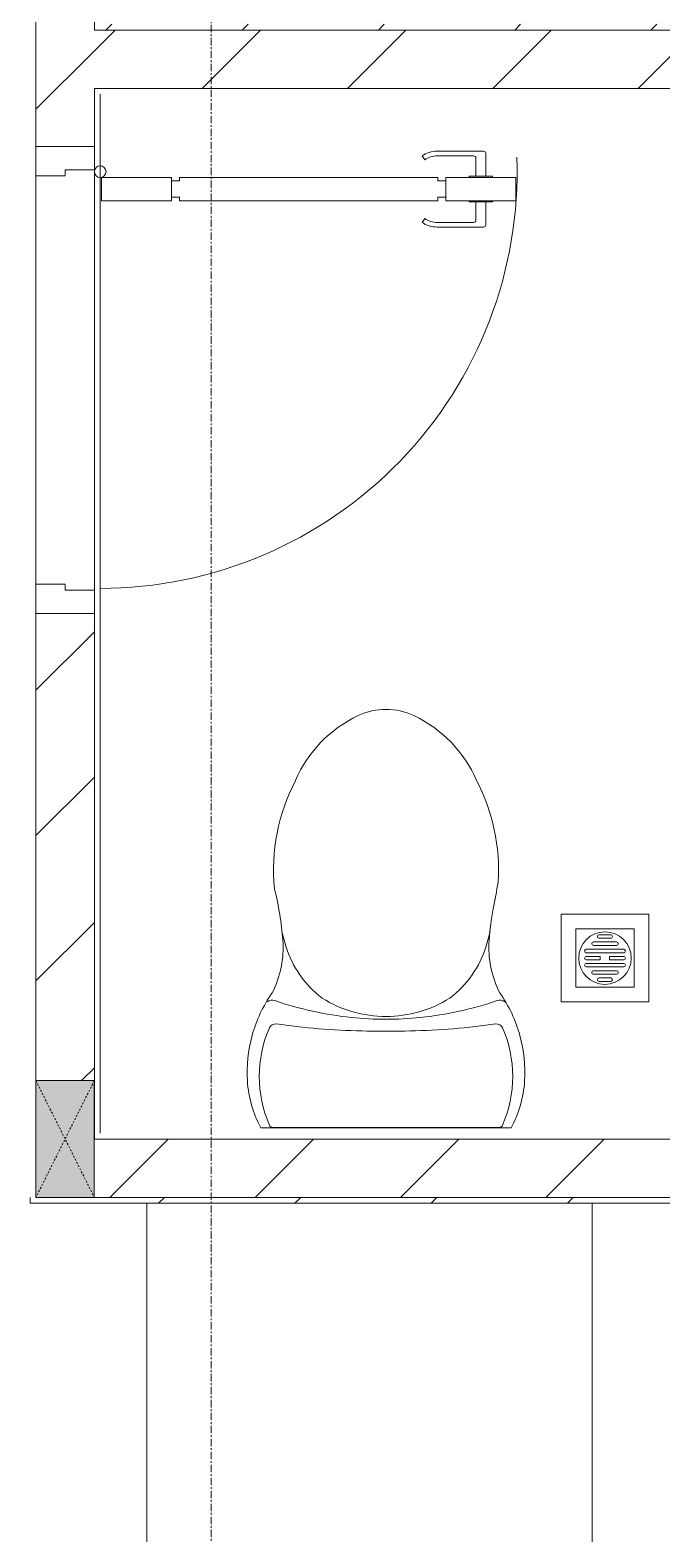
# Model space of a CAD drawing. Header units: millimetres. Extents: x 5357 to 259384, y -16348 to 109893.
# Drawn here: x 111743 to 112825, y 64260 to 66837 of the extents above; entities that cross this region are included whole.
import ezdxf

# ---------------------------------------------------------------- set-up
doc = ezdxf.new("R2010")
doc.units = ezdxf.units.MM
doc.linetypes.add('Dash', pattern=[6, 3, -3])
doc.linetypes.add('Grid Line', pattern=[22.225, 12.7, -3.175, 3.175, -3.175])
for name, color, linetype, lineweight in [('0-1', 7, 'Continuous', 5), ('A-DETL-GENF-1', 53, 'Continuous', 9), ('A-DOOR-1', 254, 'Continuous', 9), ('A-DOOR-2', 53, 'Continuous', 9), ('A-FLOR-1', 53, 'Continuous', 9), ('A-WALL-1', 9, 'Continuous', 18), ('A-WALL-2', 53, 'Continuous', 9), ('A-WALL-PATT-1', 10, 'Continuous', 9), ('A-WALL-PATT-2', 53, 'Continuous', 9), ('I-FURN', 30, 'Continuous', 9), ('I-FURN-1', 254, 'Continuous', 9), ('I-WALL-1', 9, 'Continuous', 18), ('M-EQPM-1', 254, 'Continuous', 9), ('M-EQPM-2', 53, 'Continuous', 9), ('P-SANR-FIXT-1', 254, 'Continuous', 9), ('P-SANR-FIXT-2', 53, 'Continuous', 9), ('S-COLS-2', 9, 'Continuous', 18), ('S-COLS-3', 53, 'Continuous', 9), ('S-COLS-4', 254, 'Continuous', 9), ('S-COLS-HDLN-1', 53, 'Dash', 9), ('S-GRID-1', 1, 'Grid Line', 9)]:
    doc.layers.add(name, color=color, linetype=linetype, lineweight=lineweight)
pattern_1 = [(45, (0, 0), (-124.4508, 124.4508), [])]
pattern_2 = [(45, (0, 0), (-116.67262, 116.67262), [])]

# ---------------------------------------------------------------- blocks, each defined once
blk = doc.blocks.new('DOOR_CW_01 CANH MO-PANEL KINH - DIG_02-800x2200-CỬA NHÔM KÍNH-400864-TKCS_MB CẢNH QUAN CÂY XANH')
at = {"layer": 'A-DETL-GENF-1'}
for p, q in [((-347, 772), (-307, 772)), ((-347, 652), (-347, 772)), ((-307, 772), (-307, 652)), ((-349, 731.8), (-347, 731.8)), ((-349, 692.2), (-349, 731.8)), ((-347, 692.2), (-347, 731.8)), ((-307, 692.2), (-307, 731.8)), ((-305, 731.8), (-307, 731.8)), ((-305, 692.2), (-305, 731.8)), ((-392, 637), (-392, 716.5)), ((-349, 720.5), (-388, 720.5)), ((-384, 699.5), (-384, 637)), ((-349, 703.5), (-380, 703.5)), ((-305, 720.5), (-266, 720.5)), ((-305, 703.5), (-274, 703.5)), ((-270, 699.5), (-270, 637)), ((-262, 637), (-262, 716.5)), ((-347, 692.2), (-349, 692.2)), ((-307, 692.2), (-305, 692.2)), ((-307, 652), (-347, 652)), ((-313, 652), (-341, 652)), ((-341, 652), (-341, 638)), ((-313, 638), (-313, 652)), ((-347, 638), (-341, 638)), ((-347, 638), (-347, 196)), ((-307, 638), (-313, 638)), ((-307, 196), (-307, 638)), ((-383.9, 611.2), (-377.3, 615.8)), ((-270.1, 611.2), (-276.7, 615.8)), ((-347, 196), (-341, 196)), ((-307, 182), (-347, 182)), ((-347, 182), (-347, 62)), ((-341, 196), (-341, 182)), ((-341, 182), (-313, 182)), ((-307, 196), (-313, 196)), ((-313, 182), (-313, 196)), ((-307, 62), (-307, 182)), ((-347, 62), (-307, 62))]:
    blk.add_line(p, q, dxfattribs=at)
blk.add_circle((-357, 60), 10, dxfattribs=at)
for centre, radius, start, end in [((-357, 60), 714, 360, 92), ((-388, 716.5), 4, 90, 180), ((-380, 699.5), 4, 90, 180), ((-274, 699.5), 4, 0, 90), ((-266, 716.5), 4, 0, 90), ((-347, 637), 45, 180, 215), ((-347, 637), 37, 180, 215), ((-307, 637), 37, 325, 0), ((-307, 637), 45, 325, 0)]:
    blk.add_arc(centre, radius, start, end, dxfattribs=at)
at = {"layer": 'A-DOOR-2'}
for p, q in [((-360, 50), (-400, 50)), ((-400, 50), (-400, -50)), ((-360, 0), (-360, 50)), ((-357, 50), (-332, 50)), ((400, 50), (360, 50)), ((360, 50), (360, 0)), ((400, -50), (400, 50)), ((-350, 0), (-360, 0)), ((-350, -50), (-350, 0)), ((360, 0), (350, 0)), ((350, 0), (350, -50)), ((-400, -50), (-350, -50)), ((350, -50), (400, -50))]:
    blk.add_line(p, q, dxfattribs=at)
blk = doc.blocks.new('TOILET - TOILET-400871-TKCS_MB CẢNH QUAN CÂY XANH')
at = {"layer": 'P-SANR-FIXT-2'}
for p, q in [((-171.7, 330.3), (-178.6, 355.5)), ((171.7, 330.3), (178.6, 355.5)), ((214.2, 19), (-214.2, 19)), ((194, 19.9), (-194, 19.9))]:
    blk.add_line(p, q, dxfattribs=at)
for centre, radius, start, end in [((45.1, 528.6), 217.6, 115.2282, 156.7784), ((0, 624.4), 111.7, 64.7718, 115.2282), ((-45.1, 528.6), 217.6, 23.2216, 64.7718), ((137.1, 461.2), 329.8, 152.3122, 185.6513), ((-137.1, 461.2), 329.8, 356.3165, 27.6878), ((-1948.3, 805.1), 2171.2, 349.1051, 350.319), ((-719.2, 297.5), 544.3, 4.5441, 13.9464), ((719.2, 297.5), 544.3, 169.7121, 175.4559), ((-343.5, 327.4), 167.3, 332.62, 4.5441), ((343.5, 327.4), 167.3, 175.4559, 207.38), ((-0.4, 384), 179.5, 197.4036, 232.5964), ((0.4, 384), 179.5, 307.4036, 342.5964), ((-4, 115.7), 233.6, 144.7853, 164.7039), ((-195, 224.1), 13.8, 71.0073, 129.3276), ((0.6, 792.1), 586.9, 251.0073, 264.1678), ((0, 416), 206.1, 237.9268, 270), ((0, 416), 206.1, 270, 302.0732), ((-0.6, 792.1), 586.9, 275.8322, 288.9927), ((195, 224.1), 13.8, 50.6724, 108.9927), ((4, 115.7), 233.6, 15.2961, 35.2147), ((0, 786.7), 581.5, 264.1678, 275.8322), ((-9.8, 107.2), 207.3, 156.2862, 203.7138), ((-189.1, 185.5), 11.7, 82.4212, 154.5895), ((178.9, 2951.3), 2778.4, 262.4212, 262.7649), ((-14.3, 1400.4), 1215.6, 262.593, 269.6026), ((0, 3462.8), 3278, 269.6026, 270.3974), ((14.3, 1400.4), 1215.6, 270.3974, 277.407), ((-178.9, 2951.3), 2778.4, 277.2351, 277.5788), ((189.1, 185.5), 11.7, 25.4105, 97.5788), ((9.8, 107.2), 207.3, 336.2862, 23.7138), ((1.9, 114.1), 239.7, 164.7039, 183.5487), ((-1.9, 114.1), 239.7, 356.4513, 15.2961), ((-46.1, 111.1), 191.6, 183.5487, 208.7191), ((46.1, 111.1), 191.6, 331.2809, 356.4513), ((-193.7, 26.4), 6.48, 203.7138, 267.6832), ((193.7, 26.4), 6.48, 272.3168, 336.2862)]:
    blk.add_arc(centre, radius, start, end, dxfattribs=at)
blk = doc.blocks.new('HE BEP A - HE BEP A-V64-TKCS_MB CẢNH QUAN CÂY XANH')
at = {"layer": 'I-FURN'}
for p, q in [((3.5, 605.3), (3.5, 11)), ((765.9, 11), (765.9, 605.3)), ((765.9, 11), (765.9, 605.3))]:
    blk.add_line(p, q, dxfattribs=at)
at = {"layer": 'I-FURN-1'}
blk.add_line((3.5, 605.3), (3.5, 11), dxfattribs=at)
blk = doc.blocks.new('THU NUOC - THU NUOC-V56-TKCS_MB CẢNH QUAN CÂY XANH')
at = {"layer": 'M-EQPM-2'}
for p, q in [((-66.3, -70.6), (-66.3, 79.4)), ((-66.3, 79.4), (83.7, 79.4)), ((83.7, 79.4), (83.7, -70.6)), ((58.7, 54.4), (-41.3, 54.4)), ((-41.3, 54.4), (-41.3, -45.6)), ((58.7, -45.6), (58.7, 54.4)), ((-11, 32.1), (28.5, 32.1)), ((28.5, 26.1), (-11, 26.1)), ((-1.1, 44.5), (18.5, 44.5)), ((18.5, 38.5), (-1.1, 38.5)), ((-23.3, 19.6), (40.9, 19.6)), ((40.9, 13.6), (-23.3, 13.6)), ((-23.3, 7.2), (0.7, 7.2)), ((0.7, 1.2), (-23.3, 1.2)), ((0.7, 7.2), (0.7, 1.2)), ((16.7, 1.2), (16.7, 7.2)), ((16.7, 7.2), (40.9, 7.2)), ((40.9, 1.2), (16.7, 1.2)), ((-23.3, -4.8), (40.9, -4.8)), ((40.9, -10.8), (-23.3, -10.8)), ((-11, -17.3), (28.5, -17.3)), ((28.5, -23.3), (-11, -23.3)), ((-41.3, -45.6), (58.7, -45.6)), ((-1.1, -29.6), (18.5, -29.6)), ((18.5, -35.6), (-1.1, -35.6)), ((83.7, -70.6), (-66.3, -70.6))]:
    blk.add_line(p, q, dxfattribs=at)
for centre, radius, start, end in [((8.7, 4.4), 45, 0, 180), ((8.7, 4.4), 45, 360, 180), ((-11, 29.1), 3, 90, 270), ((-1.1, 41.5), 3, 90, 270), ((18.5, 41.5), 3, 270, 90), ((28.5, 29.1), 3, 270, 90), ((8.7, 4.4), 45, 180, 0), ((8.7, 4.4), 45, 180, 360), ((-23.3, 16.6), 3, 90, 270), ((-23.3, 4.2), 3, 90, 270), ((40.9, 16.6), 3, 270, 90), ((40.9, 4.2), 3, 270, 90), ((-23.3, -7.8), 3, 90, 270), ((-11, -20.3), 3, 90, 270), ((28.5, -20.3), 3, 270, 90), ((40.9, -7.8), 3, 270, 90), ((-1.1, -32.6), 3, 90, 270), ((18.5, -32.6), 3, 270, 90)]:
    blk.add_arc(centre, radius, start, end, dxfattribs=at)
blk = doc.blocks.new('G1_SOF - BO TRU - 100x200-V58-TKCS_MB CẢNH QUAN CÂY XANH')
at = {"layer": 'S-COLS-3'}
blk.add_hatch(color=256, dxfattribs=at).paths.add_polyline_path([(50, -100), (50, 100), (-50, 100), (-50, -100)])
at = {"layer": 'S-COLS-2'}
for p, q in [((50, 100), (-50, 100)), ((-50, 100), (-50, -100)), ((50, -100), (50, 100)), ((-50, -100), (50, -100))]:
    blk.add_line(p, q, dxfattribs=at)
at = {"layer": 'S-COLS-HDLN-1'}
for p, q in [((50, 100), (-50, -100)), ((-50, 100), (50, -100))]:
    blk.add_line(p, q, dxfattribs=at)
blk = doc.blocks.new('NCV_TKTC_TANG 1_rvt-1-TKCS_MB CẢNH QUAN CÂY XANH')
at = {"layer": 'A-WALL-PATT-1'}
h = blk.add_hatch(dxfattribs=at)
h.set_pattern_fill('FP_2', color=256, style=0, pattern_type=2)
h.set_pattern_definition(pattern_1)
h.paths.add_polyline_path([(111852.6, 64936.9), (111852.6, 65837.4), (111752.6, 65837.4), (111752.6, 65036.9), (111852.5, 65036.9), (111852.5, 64936.9)])
h.paths.add_polyline_path([(111852.6, 66637.4), (111852.6, 66937), (111752.6, 66937), (111752.6, 66637.4), (111802.6, 66637.4)])
h.paths.add_polyline_path([(111752.6, 67837), (111852.6, 67837), (111852.6, 68136.9), (111752.6, 68136.9)])
h.paths.add_polyline_path([(111758.8, 68336.9), (111852.6, 68336.9), (111852.6, 69836.9), (111752.6, 69836.9), (111752.6, 68336.9)])
h = blk.add_hatch(dxfattribs=at)
h.set_pattern_fill('FP_2', color=256, style=0, pattern_type=2)
h.set_pattern_definition(pattern_1)
h.paths.add_polyline_path([(113802.1, 66736.9), (113802.1, 66836.9), (111852.6, 66836.9), (111852.6, 66736.9), (113690.9, 66736.9)])
h = blk.add_hatch(dxfattribs=at)
h.set_pattern_fill('FP_2', color=256, style=0, pattern_type=2)
h.set_pattern_definition(pattern_1)
h.paths.add_polyline_path([(116111.8, 64836.9), (116252.6, 64836.9), (116252.6, 64936.9), (114252.6, 64936.9), (114252.6, 64836.9), (115506.6, 64836.9)])
h.paths.add_polyline_path([(114152.6, 64836.9), (114152.6, 64936.9), (111852.5, 64936.9), (111852.5, 64836.9), (113690.9, 64836.9)])
at = {"layer": 'A-WALL-PATT-2'}
h = blk.add_hatch(dxfattribs=at)
h.set_pattern_fill('FP_10', color=256, style=0, pattern_type=2)
h.set_pattern_definition(pattern_2)
h.paths.add_polyline_path([(116252.6, 66836.9), (116252.6, 66846.9), (116152.6, 66846.9), (116152.6, 66836.9)])
h.paths.add_polyline_path([(113085.7, 66836.9), (115352.6, 66836.9), (115352.6, 66846.9), (111852.6, 66846.9), (111852.6, 66836.9), (111875.3, 66836.9)])
h = blk.add_hatch(dxfattribs=at)
h.set_pattern_fill('FP_10', color=256, style=0, pattern_type=2)
h.set_pattern_definition(pattern_2)
h.paths.add_polyline_path([(113690.9, 64826.9), (116242.6, 64826.9), (116242.6, 64836.9), (111742.6, 64836.9), (111742.6, 64826.9), (113085.7, 64826.9)])
at = {"layer": 'A-FLOR-1'}
blk.add_line((111752.6, 65887.4), (111752.6, 66587.4), dxfattribs=at)
at = {"layer": 'A-WALL-1'}
for p, q in [((111852.6, 66836.9), (111852.6, 66937)), ((113802.1, 66836.9), (111852.6, 66836.9)), ((111852.6, 66637.4), (111852.6, 66736.9)), ((111852.6, 66736.9), (113802.1, 66736.9)), ((111852.6, 64936.9), (111852.6, 65837.4)), ((114152.6, 64936.9), (111852.6, 64936.9)), ((111852.5, 64836.9), (114152.6, 64836.9))]:
    blk.add_line(p, q, dxfattribs=at)
at = {"layer": 'A-WALL-2'}
for p, q in [((111752.6, 66937), (111752.6, 66637.4)), ((111752.6, 65887.4), (111752.6, 66587.4)), ((111752.6, 65837.4), (111752.6, 65036.9))]:
    blk.add_line(p, q, dxfattribs=at)
at = {"layer": 'I-WALL-1'}
for p, q in [((111852.6, 66846.9), (111852.6, 66836.9)), ((111852.6, 66836.9), (114252.1, 66836.9)), ((111852.6, 66726.9), (111852.6, 66637.4)), ((111862.6, 64946.9), (111862.6, 66726.9)), ((111852.6, 66597.4), (111852.6, 65877.4)), ((111852.6, 65837.4), (111852.6, 64936.9)), ((111852.6, 64936.9), (111862.6, 64936.9)), ((111742.6, 64836.9), (111742.6, 64826.9)), ((114152.6, 64836.9), (111852.5, 64836.9)), ((111742.6, 64826.9), (116242.6, 64826.9))]:
    blk.add_line(p, q, dxfattribs=at)
at = {"layer": 'A-DOOR-1', "rotation": 269.999999999999}
blk.add_blockref('DOOR_CW_01 CANH MO-PANEL KINH - DIG_02-800x2200-CỬA NHÔM KÍNH-400864-TKCS_MB CẢNH QUAN CÂY XANH', (111802.6, 66237.4), dxfattribs=at)
at = {"layer": 'I-FURN-1'}
blk.add_blockref('HE BEP A - HE BEP A-V64-TKCS_MB CẢNH QUAN CÂY XANH', (111939.1, 64221.6), dxfattribs=at)
at = {"layer": 'M-EQPM-1'}
blk.add_blockref('THU NUOC - THU NUOC-V56-TKCS_MB CẢNH QUAN CÂY XANH', (112718.4, 65242.5), dxfattribs=at)
at = {"layer": 'P-SANR-FIXT-1'}
blk.add_blockref('TOILET - TOILET-400871-TKCS_MB CẢNH QUAN CÂY XANH', (112352.1, 64936.9), dxfattribs=at)
at = {"layer": 'S-COLS-4'}
blk.add_blockref('G1_SOF - BO TRU - 100x200-V58-TKCS_MB CẢNH QUAN CÂY XANH', (111802.5, 64936.9), dxfattribs=at)

msp = doc.modelspace()

# ---------------------------------------------------------------- linework, layer by layer
at = {"layer": 'S-GRID-1'}
msp.add_line((112052.6, 20960.6), (112052.6, 80482.7), dxfattribs=at)

# ---------------------------------------------------------------- block references
at = {"layer": '0-1'}
msp.add_blockref('NCV_TKTC_TANG 1_rvt-1-TKCS_MB CẢNH QUAN CÂY XANH', (0, 0), dxfattribs=at)

doc.saveas('drawing.dxf')
